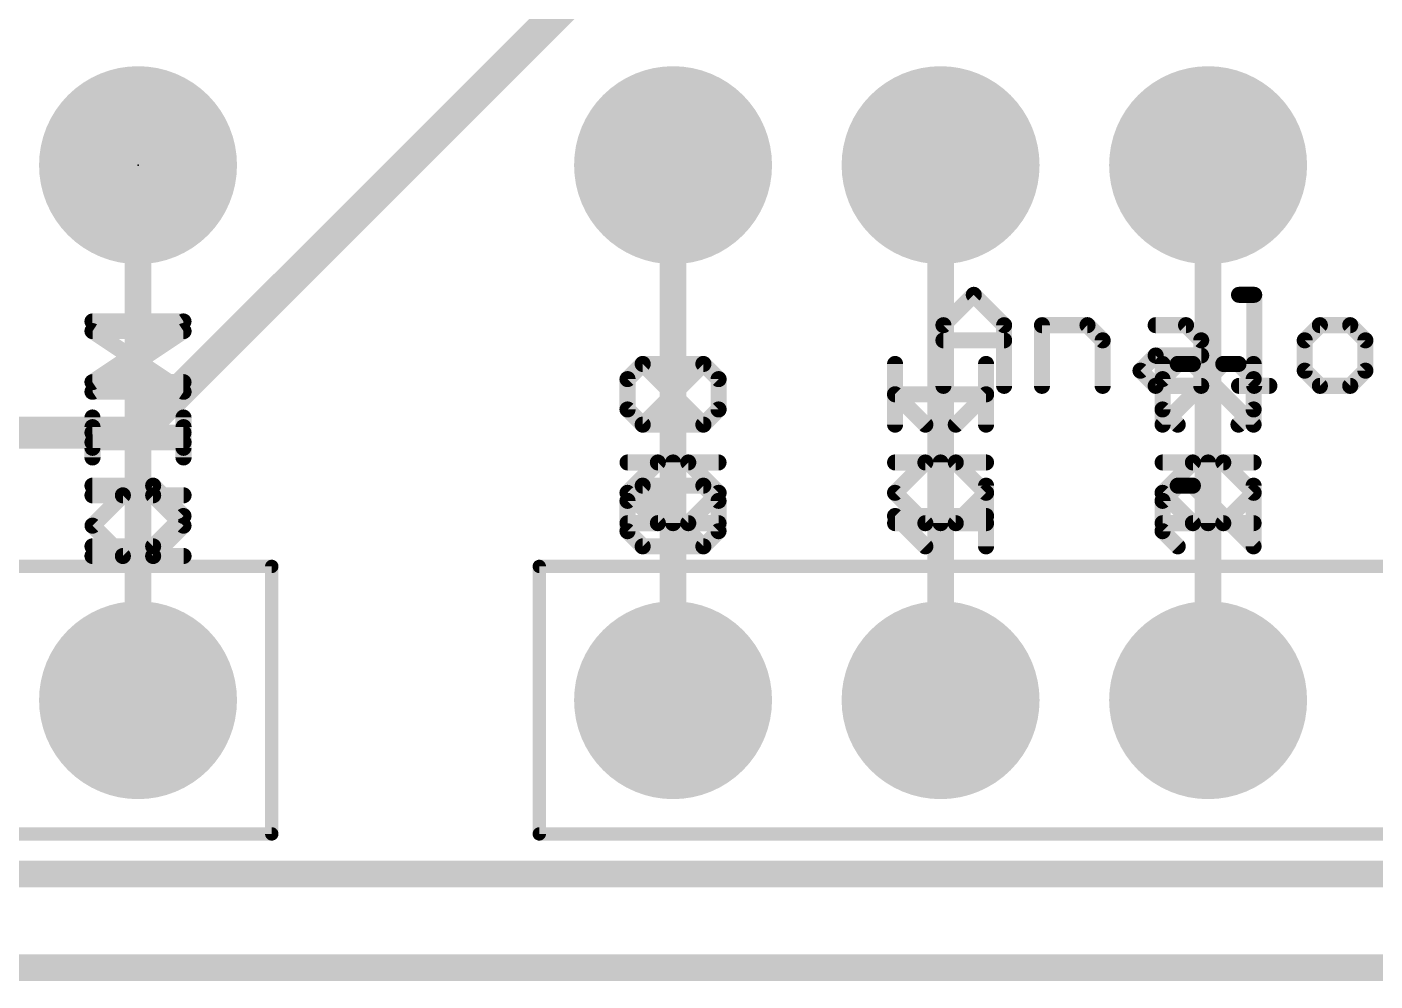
# Model space of a CAD drawing. Extents: x -24 to 83, y -23 to 53.
# Drawn here: x 35.78 to 48.58, y -0.13 to 8.93 of the extents above; entities that cross this region are included whole.
import ezdxf

# ---------------------------------------------------------------- set-up
doc = ezdxf.new("R2010")
doc.units = 0
for name, color, linetype in [('1', 12, 'CONTINUOUS'), ('16', 132, 'CONTINUOUS'), ('17', 110, 'CONTINUOUS'), ('20', 53, 'CONTINUOUS'), ('21', 41, 'CONTINUOUS'), ('22', 40, 'CONTINUOUS'), ('23', 53, 'CONTINUOUS'), ('51', 53, 'CONTINUOUS')]:
    doc.layers.add(name, color=color, linetype=linetype)

# ---------------------------------------------------------------- blocks, each defined once
blk = doc.blocks.new('ROUNDP')
at = {"const_width": 0.5}
blk.add_lwpolyline([(0, -0.25, 1), (0, 0.25, 1), (0, -0.25)], format="xyb", dxfattribs=at)
blk = doc.blocks.new('RECT')
blk.add_solid([(-0.5, -0.5), (0.5, -0.5), (-0.5, 0.5), (0.5, 0.5)])

msp = doc.modelspace()

# ---------------------------------------------------------------- linework, layer by layer
at = {"layer": '1', "const_width": 0.254}
for points in [[(36.83, 2.54), (36.83, 7.62)], [(41.91, 2.54), (41.91, 7.62)], [(44.45, 2.54), (44.45, 7.62)], [(46.99, 2.54), (46.99, 7.62)], [(59.69, 0), (0, 0)]]:
    msp.add_lwpolyline(points, dxfattribs=at)
at = {"layer": '1', "const_width": 0.127}
for points in [[(36.8935, 7.62, 1), (36.7665, 7.62)], [(41.9735, 7.62, 1), (41.8465, 7.62)], [(44.5135, 7.62, 1), (44.3865, 7.62)], [(47.0535, 7.62, 1), (46.9265, 7.62)], [(36.7665, 2.54, 1), (36.8935, 2.54)], [(41.8465, 2.54, 1), (41.9735, 2.54)], [(44.3865, 2.54, 1), (44.5135, 2.54)], [(46.9265, 2.54, 1), (47.0535, 2.54)]]:
    msp.add_lwpolyline(points, format="xyb", dxfattribs=at)
at = {"layer": '16'}
for points, const_width in [([(41.275, 9.525), (36.83, 5.08)], 0.3048), ([(36.83, 5.08), (21.59, 5.08)], 0.3048), ([(25.781, 0.889), (55.245, 0.889)], 0.254), ([(59.69, 0), (0, 0)], 0.254)]:
    msp.add_lwpolyline(points, dxfattribs=dict(at, const_width=const_width))
at = {"layer": '16', "const_width": 0.1524}
for points in [[(36.7761, 5.1339, 1), (36.8839, 5.0261)], [(36.83, 5.0038, 1), (36.83, 5.1562)]]:
    msp.add_lwpolyline(points, format="xyb", dxfattribs=at)
at = {"layer": '20', "const_width": 0.2032}
msp.add_lwpolyline([(57.15, 0), (14.868, 0)], dxfattribs=at)
at = {"layer": '21', "const_width": 0.1524}
for points in [[(36.3975, 5.468), (37.2618, 6.0443)], [(37.2618, 6.0443), (36.3975, 6.0443)], [(41.4775, 5.5884), (41.6215, 5.7324)], [(41.6215, 5.7324), (42.1977, 5.7324)], [(42.1977, 5.1562), (41.6215, 5.7324)], [(42.1977, 5.7324), (42.3418, 5.5884)], [(44.8818, 5.1562), (44.8818, 5.7324)], [(46.7015, 5.7324), (46.5575, 5.5884)], [(46.8456, 5.7324), (46.7015, 5.7324)], [(47.4218, 5.1562), (46.8456, 5.7324)], [(47.4218, 5.7324), (47.4218, 5.1562)], [(41.4775, 5.3003), (41.4775, 5.5884)], [(42.3418, 5.5884), (42.3418, 5.3003)], [(46.5575, 5.5884), (46.5575, 5.3003)], [(37.2618, 5.468), (36.3975, 5.468)], [(44.3056, 5.1562), (44.0175, 5.4443)], [(44.0175, 5.4443), (44.8818, 5.4443)], [(41.6215, 5.1562), (41.4775, 5.3003)], [(42.3418, 5.3003), (42.1977, 5.1562)], [(46.5575, 5.3003), (46.7015, 5.1562)], [(36.3975, 4.8444), (36.3975, 5.1325)], [(37.2618, 4.8444), (37.2618, 5.1325)], [(42.1977, 5.1562), (41.6215, 5.1562)], [(37.2618, 4.9884), (36.3975, 4.9884)], [(41.4775, 4.5088), (41.7656, 4.7969)], [(41.7656, 4.7969), (42.3418, 4.7969)], [(41.9096, 4.2207), (41.9096, 4.7969)], [(44.0175, 4.5088), (44.3056, 4.7969)], [(44.3056, 4.7969), (44.8818, 4.7969)], [(44.4496, 4.2207), (44.4496, 4.7969)], [(46.5575, 4.5088), (46.8456, 4.7969)], [(46.8456, 4.7969), (47.4218, 4.7969)], [(46.9896, 4.2207), (46.9896, 4.7969)], [(36.9737, 4.4851), (36.3975, 4.4851)], [(37.2618, 4.197), (36.9737, 4.4851)], [(41.7656, 4.2207), (41.4775, 4.5088)], [(44.3056, 4.2207), (44.0175, 4.5088)], [(46.8456, 4.2207), (46.5575, 4.5088)], [(36.9737, 3.9088), (37.2618, 4.197)], [(42.3418, 4.2207), (41.7656, 4.2207)], [(44.8818, 4.2207), (44.3056, 4.2207)], [(47.4218, 4.2207), (46.8456, 4.2207)], [(36.3975, 3.9088), (36.9737, 3.9088)]]:
    msp.add_lwpolyline(points, dxfattribs=at)
at = {"layer": '21', "const_width": 0.0762}
for points in [[(36.3975, 6.0824, 1), (36.3975, 6.0062)], [(37.2829, 6.0126, 1), (37.2407, 6.076)], [(37.2618, 6.0062, 1), (37.2618, 6.0824)], [(41.6485, 5.7594, 1), (41.5946, 5.7055)], [(41.6215, 5.7705, 1), (41.6215, 5.6943)], [(41.6485, 5.7055, 1), (41.5946, 5.7594)], [(42.2247, 5.7594, 1), (42.1708, 5.7055)], [(42.1977, 5.6943, 1), (42.1977, 5.7705)], [(44.9199, 5.7324, 1), (44.8437, 5.7324)], [(46.7015, 5.7705, 1), (46.7015, 5.6943)], [(46.7285, 5.7055, 1), (46.6746, 5.7594)], [(46.8725, 5.7594, 1), (46.8186, 5.7055)], [(46.8456, 5.6943, 1), (46.8456, 5.7705)], [(47.4599, 5.7324, 1), (47.3837, 5.7324)], [(41.4505, 5.6153, 1), (41.5044, 5.5614)], [(41.5156, 5.5884, 1), (41.4394, 5.5884)], [(42.3799, 5.5884, 1), (42.3037, 5.5884)], [(42.3149, 5.5614, 1), (42.3687, 5.6153)], [(46.5305, 5.6153, 1), (46.5844, 5.5614)], [(46.5956, 5.5884, 1), (46.5194, 5.5884)], [(36.3763, 5.4997, 1), (36.4186, 5.4363)], [(36.3975, 5.5061, 1), (36.3975, 5.4299)], [(37.2618, 5.4299, 1), (37.2618, 5.5061)], [(44.0444, 5.4713, 1), (43.9905, 5.4174)], [(44.0175, 5.4824, 1), (44.0175, 5.4062)], [(44.8818, 5.4062, 1), (44.8818, 5.4824)], [(41.5044, 5.3272, 1), (41.4505, 5.2733)], [(42.3687, 5.2733, 1), (42.3149, 5.3272)], [(46.5844, 5.3272, 1), (46.5305, 5.2733)], [(41.4394, 5.3003, 1), (41.5156, 5.3003)], [(42.3037, 5.3003, 1), (42.3799, 5.3003)], [(46.5194, 5.3003, 1), (46.5956, 5.3003)], [(36.4356, 5.1325, 1), (36.3594, 5.1325)], [(37.2999, 5.1325, 1), (37.2237, 5.1325)], [(41.6215, 5.1943, 1), (41.6215, 5.1181)], [(41.5946, 5.1293, 1), (41.6485, 5.1831)], [(42.1708, 5.1831, 1), (42.2247, 5.1293)], [(42.1708, 5.1293, 1), (42.2247, 5.1831)], [(42.1977, 5.1181, 1), (42.1977, 5.1943)], [(44.2786, 5.1293, 1), (44.3325, 5.1831)], [(44.8437, 5.1562, 1), (44.9199, 5.1562)], [(46.6746, 5.1293, 1), (46.7285, 5.1831)], [(47.3837, 5.1562, 1), (47.4599, 5.1562)], [(47.3949, 5.1293, 1), (47.4487, 5.1831)], [(36.3975, 5.0265, 1), (36.3975, 4.9503)], [(37.2618, 4.9503, 1), (37.2618, 5.0265)], [(36.3594, 4.8444, 1), (36.4356, 4.8444)], [(37.2237, 4.8444, 1), (37.2999, 4.8444)], [(41.7656, 4.835, 1), (41.7656, 4.7588)], [(41.7925, 4.77, 1), (41.7386, 4.8238)], [(41.9477, 4.7969, 1), (41.8715, 4.7969)], [(42.3418, 4.7588, 1), (42.3418, 4.835)], [(44.3056, 4.835, 1), (44.3056, 4.7588)], [(44.3325, 4.77, 1), (44.2786, 4.8238)], [(44.4877, 4.7969, 1), (44.4115, 4.7969)], [(44.8818, 4.7588, 1), (44.8818, 4.835)], [(46.8456, 4.835, 1), (46.8456, 4.7588)], [(46.8725, 4.77, 1), (46.8186, 4.8238)], [(47.0277, 4.7969, 1), (46.9515, 4.7969)], [(47.4218, 4.7588, 1), (47.4218, 4.835)], [(36.3975, 4.5232, 1), (36.3975, 4.447)], [(37.0006, 4.512, 1), (36.9467, 4.4581)], [(36.9737, 4.447, 1), (36.9737, 4.5232)], [(41.5044, 4.5357, 1), (41.4505, 4.4819)], [(41.4505, 4.5357, 1), (41.5044, 4.4819)], [(44.0444, 4.5357, 1), (43.9905, 4.4819)], [(43.9905, 4.5357, 1), (44.0444, 4.4819)], [(46.5844, 4.5357, 1), (46.5305, 4.4819)], [(46.5305, 4.5357, 1), (46.5844, 4.4819)], [(37.2887, 4.17, 1), (37.2349, 4.2239)], [(37.2349, 4.17, 1), (37.2887, 4.2239)], [(41.7656, 4.2588, 1), (41.7656, 4.1826)], [(41.7386, 4.1937, 1), (41.7925, 4.2476)], [(41.8715, 4.2207, 1), (41.9477, 4.2207)], [(42.3418, 4.1826, 1), (42.3418, 4.2588)], [(44.3056, 4.2588, 1), (44.3056, 4.1826)], [(44.2786, 4.1937, 1), (44.3325, 4.2476)], [(44.4115, 4.2207, 1), (44.4877, 4.2207)], [(44.8818, 4.1826, 1), (44.8818, 4.2588)], [(46.8456, 4.2588, 1), (46.8456, 4.1826)], [(46.8186, 4.1937, 1), (46.8725, 4.2476)], [(46.9515, 4.2207, 1), (47.0277, 4.2207)], [(47.4218, 4.1826, 1), (47.4218, 4.2588)], [(36.3975, 3.9469, 1), (36.3975, 3.8707)], [(36.9467, 3.9358, 1), (37.0006, 3.8819)], [(36.9737, 3.8707, 1), (36.9737, 3.9469)]]:
    msp.add_lwpolyline(points, format="xyb", dxfattribs=at)
at = {"layer": '22', "const_width": 0.1524}
for points in [[(37.2625, 5.468), (36.3982, 6.0443)], [(36.3982, 6.0443), (37.2625, 6.0443)], [(41.6223, 5.7324), (41.4782, 5.5884)], [(42.1985, 5.7324), (41.6223, 5.7324)], [(41.6223, 5.1562), (42.1985, 5.7324)], [(42.3425, 5.5884), (42.1985, 5.7324)], [(44.0182, 5.1562), (44.0182, 5.7324)], [(46.5582, 5.7324), (46.5582, 5.1562)], [(46.5582, 5.1562), (47.1344, 5.7324)], [(47.1344, 5.7324), (47.2785, 5.7324)], [(47.2785, 5.7324), (47.4225, 5.5884)], [(41.4782, 5.5884), (41.4782, 5.3003)], [(42.3425, 5.3003), (42.3425, 5.5884)], [(47.4225, 5.5884), (47.4225, 5.3003)], [(36.3982, 5.468), (37.2625, 5.468)], [(44.8825, 5.4443), (44.0182, 5.4443)], [(44.5944, 5.1562), (44.8825, 5.4443)], [(41.4782, 5.3003), (41.6223, 5.1562)], [(42.1985, 5.1562), (42.3425, 5.3003)], [(47.4225, 5.3003), (47.2785, 5.1562)], [(36.3982, 4.8444), (36.3982, 5.1325)], [(37.2625, 4.8444), (37.2625, 5.1325)], [(41.6223, 5.1562), (42.1985, 5.1562)], [(36.3982, 4.9884), (37.2625, 4.9884)], [(42.0544, 4.7969), (41.4782, 4.7969)], [(41.9104, 4.2207), (41.9104, 4.7969)], [(42.3425, 4.5088), (42.0544, 4.7969)], [(44.5944, 4.7969), (44.0182, 4.7969)], [(44.4504, 4.2207), (44.4504, 4.7969)], [(44.8825, 4.5088), (44.5944, 4.7969)], [(47.1344, 4.7969), (46.5582, 4.7969)], [(46.9904, 4.2207), (46.9904, 4.7969)], [(47.4225, 4.5088), (47.1344, 4.7969)], [(36.3982, 4.197), (36.6863, 4.4851)], [(36.6863, 4.4851), (37.2625, 4.4851)], [(42.0544, 4.2207), (42.3425, 4.5088)], [(44.5944, 4.2207), (44.8825, 4.5088)], [(47.1344, 4.2207), (47.4225, 4.5088)], [(36.6863, 3.9088), (36.3982, 4.197)], [(41.4782, 4.2207), (42.0544, 4.2207)], [(44.0182, 4.2207), (44.5944, 4.2207)], [(46.5582, 4.2207), (47.1344, 4.2207)], [(37.2625, 3.9088), (36.6863, 3.9088)]]:
    msp.add_lwpolyline(points, dxfattribs=at)
at = {"layer": '22', "const_width": 0.0762}
for points in [[(36.4193, 6.076, 1), (36.3771, 6.0126)], [(36.3982, 6.0824, 1), (36.3982, 6.0062)], [(37.2625, 6.0062, 1), (37.2625, 6.0824)], [(41.6223, 5.7705, 1), (41.6223, 5.6943)], [(41.6492, 5.7055, 1), (41.5953, 5.7594)], [(42.2254, 5.7594, 1), (42.1715, 5.7055)], [(42.2254, 5.7055, 1), (42.1715, 5.7594)], [(42.1985, 5.6943, 1), (42.1985, 5.7705)], [(44.0563, 5.7324, 1), (43.9801, 5.7324)], [(46.5963, 5.7324, 1), (46.5201, 5.7324)], [(47.1344, 5.7705, 1), (47.1344, 5.6943)], [(47.1614, 5.7055, 1), (47.1075, 5.7594)], [(47.3054, 5.7594, 1), (47.2515, 5.7055)], [(47.2785, 5.6943, 1), (47.2785, 5.7705)], [(41.5163, 5.5884, 1), (41.4401, 5.5884)], [(41.4513, 5.6153, 1), (41.5051, 5.5614)], [(42.3806, 5.5884, 1), (42.3044, 5.5884)], [(42.3156, 5.5614, 1), (42.3695, 5.6153)], [(47.4606, 5.5884, 1), (47.3844, 5.5884)], [(47.3956, 5.5614, 1), (47.4495, 5.6153)], [(36.3982, 5.5061, 1), (36.3982, 5.4299)], [(37.2414, 5.4363, 1), (37.2837, 5.4997)], [(37.2625, 5.4299, 1), (37.2625, 5.5061)], [(44.0182, 5.4824, 1), (44.0182, 5.4062)], [(44.9095, 5.4174, 1), (44.8556, 5.4713)], [(44.8825, 5.4062, 1), (44.8825, 5.4824)], [(41.5051, 5.3272, 1), (41.4513, 5.2733)], [(42.3695, 5.2733, 1), (42.3156, 5.3272)], [(47.4495, 5.2733, 1), (47.3956, 5.3272)], [(41.4401, 5.3003, 1), (41.5163, 5.3003)], [(42.3044, 5.3003, 1), (42.3806, 5.3003)], [(47.3844, 5.3003, 1), (47.4606, 5.3003)], [(36.4363, 5.1325, 1), (36.3601, 5.1325)], [(37.3006, 5.1325, 1), (37.2244, 5.1325)], [(41.6223, 5.1943, 1), (41.6223, 5.1181)], [(41.5953, 5.1831, 1), (41.6492, 5.1293)], [(41.5953, 5.1293, 1), (41.6492, 5.1831)], [(42.1715, 5.1831, 1), (42.2254, 5.1293)], [(42.1985, 5.1181, 1), (42.1985, 5.1943)], [(43.9801, 5.1562, 1), (44.0563, 5.1562)], [(44.5675, 5.1831, 1), (44.6214, 5.1293)], [(46.5201, 5.1562, 1), (46.5963, 5.1562)], [(46.5313, 5.1831, 1), (46.5851, 5.1293)], [(47.2515, 5.1831, 1), (47.3054, 5.1293)], [(36.3982, 5.0265, 1), (36.3982, 4.9503)], [(37.2625, 4.9503, 1), (37.2625, 5.0265)], [(36.3601, 4.8444, 1), (36.4363, 4.8444)], [(37.2244, 4.8444, 1), (37.3006, 4.8444)], [(41.4782, 4.835, 1), (41.4782, 4.7588)], [(41.9485, 4.7969, 1), (41.8723, 4.7969)], [(42.0814, 4.8238, 1), (42.0275, 4.77)], [(42.0544, 4.7588, 1), (42.0544, 4.835)], [(44.0182, 4.835, 1), (44.0182, 4.7588)], [(44.4885, 4.7969, 1), (44.4123, 4.7969)], [(44.6214, 4.8238, 1), (44.5675, 4.77)], [(44.5944, 4.7588, 1), (44.5944, 4.835)], [(46.5582, 4.835, 1), (46.5582, 4.7588)], [(47.0285, 4.7969, 1), (46.9523, 4.7969)], [(47.1614, 4.8238, 1), (47.1075, 4.77)], [(47.1344, 4.7588, 1), (47.1344, 4.835)], [(36.6863, 4.5232, 1), (36.6863, 4.447)], [(36.7133, 4.4581, 1), (36.6594, 4.512)], [(37.2625, 4.447, 1), (37.2625, 4.5232)], [(42.3695, 4.4819, 1), (42.3156, 4.5357)], [(42.3156, 4.4819, 1), (42.3695, 4.5357)], [(44.9095, 4.4819, 1), (44.8556, 4.5357)], [(44.8556, 4.4819, 1), (44.9095, 4.5357)], [(47.4495, 4.4819, 1), (47.3956, 4.5357)], [(47.3956, 4.4819, 1), (47.4495, 4.5357)], [(36.4251, 4.2239, 1), (36.3713, 4.17)], [(36.3713, 4.2239, 1), (36.4251, 4.17)], [(41.4782, 4.2588, 1), (41.4782, 4.1826)], [(41.8723, 4.2207, 1), (41.9485, 4.2207)], [(42.0275, 4.2476, 1), (42.0814, 4.1937)], [(42.0544, 4.1826, 1), (42.0544, 4.2588)], [(44.0182, 4.2588, 1), (44.0182, 4.1826)], [(44.4123, 4.2207, 1), (44.4885, 4.2207)], [(44.5675, 4.2476, 1), (44.6214, 4.1937)], [(44.5944, 4.1826, 1), (44.5944, 4.2588)], [(46.5582, 4.2588, 1), (46.5582, 4.1826)], [(46.9523, 4.2207, 1), (47.0285, 4.2207)], [(47.1075, 4.2476, 1), (47.1614, 4.1937)], [(47.1344, 4.1826, 1), (47.1344, 4.2588)], [(36.6863, 3.9469, 1), (36.6863, 3.8707)], [(36.6594, 3.8819, 1), (36.7133, 3.9358)], [(37.2625, 3.8707, 1), (37.2625, 3.9469)]]:
    msp.add_lwpolyline(points, format="xyb", dxfattribs=at)
at = {"layer": '23'}
msp.add_point((36.83, 7.62), dxfattribs=at)
at = {"layer": '51'}
for points, const_width in [([(44.4772, 6.1007), (44.7653, 6.3888)], 0.1524), ([(44.7653, 6.3888), (45.0534, 6.1007)], 0.1524), ([(47.2838, 6.3888), (47.4278, 6.3888)], 0.1524), ([(47.4278, 6.3888), (47.4278, 5.5245)], 0.1524), ([(36.3975, 5.5597), (37.2618, 6.1359)], 0.1524), ([(37.2618, 6.1359), (36.3975, 6.1359)], 0.1524), ([(44.4772, 5.5245), (44.4772, 6.1007)], 0.1524), ([(45.0534, 6.1007), (45.0534, 5.5245)], 0.1524), ([(45.4127, 5.5245), (45.4127, 6.1007)], 0.1524), ([(45.4127, 6.1007), (45.8449, 6.1007)], 0.1524), ([(45.8449, 6.1007), (45.989, 5.9567)], 0.1524), ([(46.4923, 6.1007), (46.7804, 6.1007)], 0.1524), ([(46.7804, 6.1007), (46.9245, 5.9567)], 0.1524), ([(48.0515, 6.1007), (47.9074, 5.9567)], 0.1524), ([(48.3396, 6.1007), (48.0515, 6.1007)], 0.1524), ([(48.4837, 5.9567), (48.3396, 6.1007)], 0.1524), ([(44.4772, 5.9567), (45.0534, 5.9567)], 0.1524), ([(45.989, 5.9567), (45.989, 5.5245)], 0.1524), ([(46.9245, 5.9567), (46.9245, 5.5245)], 0.1524), ([(47.9074, 5.9567), (47.9074, 5.6686)], 0.1524), ([(48.4837, 5.6686), (48.4837, 5.9567)], 0.1524), ([(46.3482, 5.6686), (46.4923, 5.8126)], 0.1524), ([(46.4923, 5.8126), (46.9245, 5.8126)], 0.1524), ([(37.2618, 5.5597), (36.3975, 5.5597)], 0.1524), ([(46.4923, 5.5245), (46.3482, 5.6686)], 0.1524), ([(47.9074, 5.6686), (48.0515, 5.5245)], 0.1524), ([(48.3396, 5.5245), (48.4837, 5.6686)], 0.1524), ([(46.9245, 5.5245), (46.4923, 5.5245)], 0.1524), ([(47.2838, 5.5245), (47.5719, 5.5245)], 0.1524), ([(48.0515, 5.5245), (48.3396, 5.5245)], 0.1524), ([(36.3975, 4.936), (36.3975, 5.2241)], 0.1524), ([(37.2618, 4.936), (37.2618, 5.2241)], 0.1524), ([(37.2618, 5.0801), (36.3975, 5.0801)], 0.1524), ([(36.9737, 4.5767), (36.3975, 4.5767)], 0.1524), ([(37.2618, 4.2886), (36.9737, 4.5767)], 0.1524), ([(41.4775, 4.4327), (41.6215, 4.5767)], 0.1524), ([(41.6215, 4.5767), (42.1977, 4.5767)], 0.1524), ([(42.1977, 4.0005), (41.6215, 4.5767)], 0.1524), ([(42.1977, 4.5767), (42.3418, 4.4327)], 0.1524), ([(44.8818, 4.0005), (44.8818, 4.5767)], 0.1524), ([(46.7015, 4.5767), (46.5575, 4.4327)], 0.1524), ([(46.8456, 4.5767), (46.7015, 4.5767)], 0.1524), ([(47.4218, 4.0005), (46.8456, 4.5767)], 0.1524), ([(47.4218, 4.5767), (47.4218, 4.0005)], 0.1524), ([(41.4775, 4.1446), (41.4775, 4.4327)], 0.1524), ([(42.3418, 4.4327), (42.3418, 4.1446)], 0.1524), ([(46.5575, 4.4327), (46.5575, 4.1446)], 0.1524), ([(36.9737, 4.0005), (37.2618, 4.2886)], 0.1524), ([(44.3056, 4.0005), (44.0175, 4.2886)], 0.1524), ([(44.0175, 4.2886), (44.8818, 4.2886)], 0.1524), ([(41.6215, 4.0005), (41.4775, 4.1446)], 0.1524), ([(42.3418, 4.1446), (42.1977, 4.0005)], 0.1524), ([(46.5575, 4.1446), (46.7015, 4.0005)], 0.1524), ([(36.3975, 4.0005), (36.9737, 4.0005)], 0.1524), ([(42.1977, 4.0005), (41.6215, 4.0005)], 0.1524), ([(38.1, 3.81), (17.78, 3.81)], 0.127), ([(38.1, 1.27), (38.1, 3.81)], 0.127), ([(40.64, 1.27), (40.64, 3.81)], 0.127), ([(40.64, 3.81), (55.88, 3.81)], 0.127), ([(17.78, 1.27), (38.1, 1.27)], 0.127), ([(55.88, 1.27), (40.64, 1.27)], 0.127), ([(2.54, 0), (57.15, 0)], 0.254)]:
    msp.add_lwpolyline(points, dxfattribs=dict(at, const_width=const_width))
for points, const_width in [([(44.7923, 6.4158, 1), (44.7384, 6.3619)], 0.0762), ([(44.7923, 6.3619, 1), (44.7384, 6.4158)], 0.0762), ([(47.2838, 6.4269, 1), (47.2838, 6.3507)], 0.0762), ([(47.4659, 6.3888, 1), (47.3897, 6.3888)], 0.0762), ([(47.4278, 6.3507, 1), (47.4278, 6.4269)], 0.0762), ([(36.3975, 6.174, 1), (36.3975, 6.0978)], 0.0762), ([(37.2829, 6.1042, 1), (37.2407, 6.1676)], 0.0762), ([(37.2618, 6.0978, 1), (37.2618, 6.174)], 0.0762), ([(44.5153, 6.1007, 1), (44.4391, 6.1007)], 0.0762), ([(44.4503, 6.1277, 1), (44.5041, 6.0738)], 0.0762), ([(45.0915, 6.1007, 1), (45.0153, 6.1007)], 0.0762), ([(45.0265, 6.0738, 1), (45.0804, 6.1277)], 0.0762), ([(45.4508, 6.1007, 1), (45.3746, 6.1007)], 0.0762), ([(45.4127, 6.1388, 1), (45.4127, 6.0626)], 0.0762), ([(45.8718, 6.1277, 1), (45.818, 6.0738)], 0.0762), ([(45.8449, 6.0626, 1), (45.8449, 6.1388)], 0.0762), ([(46.4923, 6.1388, 1), (46.4923, 6.0626)], 0.0762), ([(46.8074, 6.1277, 1), (46.7535, 6.0738)], 0.0762), ([(46.7804, 6.0626, 1), (46.7804, 6.1388)], 0.0762), ([(48.0515, 6.1388, 1), (48.0515, 6.0626)], 0.0762), ([(48.0784, 6.0738, 1), (48.0246, 6.1277)], 0.0762), ([(48.3666, 6.1277, 1), (48.3127, 6.0738)], 0.0762), ([(48.3396, 6.0626, 1), (48.3396, 6.1388)], 0.0762), ([(44.4772, 5.9948, 1), (44.4772, 5.9186)], 0.0762), ([(45.0534, 5.9186, 1), (45.0534, 5.9948)], 0.0762), ([(46.0271, 5.9567, 1), (45.9509, 5.9567)], 0.0762), ([(45.962, 5.9297, 1), (46.0159, 5.9836)], 0.0762), ([(46.9626, 5.9567, 1), (46.8864, 5.9567)], 0.0762), ([(46.8975, 5.9297, 1), (46.9514, 5.9836)], 0.0762), ([(47.9455, 5.9567, 1), (47.8693, 5.9567)], 0.0762), ([(47.8805, 5.9836, 1), (47.9344, 5.9297)], 0.0762), ([(48.5218, 5.9567, 1), (48.4456, 5.9567)], 0.0762), ([(48.4567, 5.9297, 1), (48.5106, 5.9836)], 0.0762), ([(46.4923, 5.8507, 1), (46.4923, 5.7745)], 0.0762), ([(46.5192, 5.7857, 1), (46.4654, 5.8396)], 0.0762), ([(46.9245, 5.7745, 1), (46.9245, 5.8507)], 0.0762), ([(36.3975, 5.5978, 1), (36.3975, 5.5216)], 0.0762), ([(37.2618, 5.5216, 1), (37.2618, 5.5978)], 0.0762), ([(46.3752, 5.6955, 1), (46.3213, 5.6416)], 0.0762), ([(46.3213, 5.6955, 1), (46.3752, 5.6416)], 0.0762), ([(47.9344, 5.6955, 1), (47.8805, 5.6416)], 0.0762), ([(47.8693, 5.6686, 1), (47.9455, 5.6686)], 0.0762), ([(48.4456, 5.6686, 1), (48.5218, 5.6686)], 0.0762), ([(48.5106, 5.6416, 1), (48.4567, 5.6955)], 0.0762), ([(36.3763, 5.5914, 1), (36.4186, 5.528)], 0.0762), ([(44.4391, 5.5245, 1), (44.5153, 5.5245)], 0.0762), ([(45.0153, 5.5245, 1), (45.0915, 5.5245)], 0.0762), ([(45.3746, 5.5245, 1), (45.4508, 5.5245)], 0.0762), ([(45.9509, 5.5245, 1), (46.0271, 5.5245)], 0.0762), ([(46.4923, 5.5626, 1), (46.4923, 5.4864)], 0.0762), ([(46.4654, 5.4976, 1), (46.5192, 5.5514)], 0.0762), ([(46.8864, 5.5245, 1), (46.9626, 5.5245)], 0.0762), ([(46.9245, 5.4864, 1), (46.9245, 5.5626)], 0.0762), ([(47.2838, 5.5626, 1), (47.2838, 5.4864)], 0.0762), ([(47.3897, 5.5245, 1), (47.4659, 5.5245)], 0.0762), ([(47.5719, 5.4864, 1), (47.5719, 5.5626)], 0.0762), ([(48.0515, 5.5626, 1), (48.0515, 5.4864)], 0.0762), ([(48.0246, 5.4976, 1), (48.0784, 5.5514)], 0.0762), ([(48.3127, 5.5514, 1), (48.3666, 5.4976)], 0.0762), ([(48.3396, 5.4864, 1), (48.3396, 5.5626)], 0.0762), ([(36.4356, 5.2241, 1), (36.3594, 5.2241)], 0.0762), ([(37.2999, 5.2241, 1), (37.2237, 5.2241)], 0.0762), ([(36.3975, 5.1182, 1), (36.3975, 5.042)], 0.0762), ([(37.2618, 5.042, 1), (37.2618, 5.1182)], 0.0762), ([(36.3594, 4.936, 1), (36.4356, 4.936)], 0.0762), ([(37.2237, 4.936, 1), (37.2999, 4.936)], 0.0762), ([(36.3975, 4.6148, 1), (36.3975, 4.5386)], 0.0762), ([(37.0006, 4.6037, 1), (36.9467, 4.5498)], 0.0762), ([(36.9737, 4.5386, 1), (36.9737, 4.6148)], 0.0762), ([(41.6485, 4.6037, 1), (41.5946, 4.5498)], 0.0762), ([(41.6215, 4.6148, 1), (41.6215, 4.5386)], 0.0762), ([(41.6485, 4.5498, 1), (41.5946, 4.6037)], 0.0762), ([(42.2247, 4.6037, 1), (42.1708, 4.5498)], 0.0762), ([(42.1977, 4.5386, 1), (42.1977, 4.6148)], 0.0762), ([(44.9199, 4.5767, 1), (44.8437, 4.5767)], 0.0762), ([(46.7015, 4.6148, 1), (46.7015, 4.5386)], 0.0762), ([(46.7285, 4.5498, 1), (46.6746, 4.6037)], 0.0762), ([(46.8725, 4.6037, 1), (46.8186, 4.5498)], 0.0762), ([(46.8456, 4.5386, 1), (46.8456, 4.6148)], 0.0762), ([(47.4599, 4.5767, 1), (47.3837, 4.5767)], 0.0762), ([(41.4505, 4.4596, 1), (41.5044, 4.4057)], 0.0762), ([(41.5156, 4.4327, 1), (41.4394, 4.4327)], 0.0762), ([(42.3799, 4.4327, 1), (42.3037, 4.4327)], 0.0762), ([(42.3149, 4.4057, 1), (42.3687, 4.4596)], 0.0762), ([(46.5305, 4.4596, 1), (46.5844, 4.4057)], 0.0762), ([(46.5956, 4.4327, 1), (46.5194, 4.4327)], 0.0762), ([(37.2887, 4.2617, 1), (37.2349, 4.3156)], 0.0762), ([(37.2349, 4.2617, 1), (37.2887, 4.3156)], 0.0762), ([(44.0444, 4.3156, 1), (43.9905, 4.2617)], 0.0762), ([(44.0175, 4.3267, 1), (44.0175, 4.2505)], 0.0762), ([(44.8818, 4.2505, 1), (44.8818, 4.3267)], 0.0762), ([(41.5044, 4.1715, 1), (41.4505, 4.1176)], 0.0762), ([(41.4394, 4.1446, 1), (41.5156, 4.1446)], 0.0762), ([(42.3037, 4.1446, 1), (42.3799, 4.1446)], 0.0762), ([(42.3687, 4.1176, 1), (42.3149, 4.1715)], 0.0762), ([(46.5844, 4.1715, 1), (46.5305, 4.1176)], 0.0762), ([(46.5194, 4.1446, 1), (46.5956, 4.1446)], 0.0762), ([(36.3975, 4.0386, 1), (36.3975, 3.9624)], 0.0762), ([(36.9467, 4.0274, 1), (37.0006, 3.9736)], 0.0762), ([(36.9737, 3.9624, 1), (36.9737, 4.0386)], 0.0762), ([(41.6215, 4.0386, 1), (41.6215, 3.9624)], 0.0762), ([(41.5946, 3.9736, 1), (41.6485, 4.0274)], 0.0762), ([(42.1708, 4.0274, 1), (42.2247, 3.9736)], 0.0762), ([(42.1708, 3.9736, 1), (42.2247, 4.0274)], 0.0762), ([(42.1977, 3.9624, 1), (42.1977, 4.0386)], 0.0762), ([(44.2786, 3.9736, 1), (44.3325, 4.0274)], 0.0762), ([(44.8437, 4.0005, 1), (44.9199, 4.0005)], 0.0762), ([(46.6746, 3.9736, 1), (46.7285, 4.0274)], 0.0762), ([(47.3837, 4.0005, 1), (47.4599, 4.0005)], 0.0762), ([(47.3949, 3.9736, 1), (47.4487, 4.0274)], 0.0762), ([(38.1318, 3.81, 1), (38.0682, 3.81)], 0.0635), ([(38.1, 3.7782, 1), (38.1, 3.8418)], 0.0635), ([(40.6718, 3.81, 1), (40.6082, 3.81)], 0.0635), ([(40.64, 3.8418, 1), (40.64, 3.7782)], 0.0635), ([(38.0682, 1.27, 1), (38.1318, 1.27)], 0.0635), ([(38.1, 1.2383, 1), (38.1, 1.3017)], 0.0635), ([(40.6082, 1.27, 1), (40.6718, 1.27)], 0.0635), ([(40.64, 1.3017, 1), (40.64, 1.2383)], 0.0635)]:
    msp.add_lwpolyline(points, format="xyb", dxfattribs=dict(at, const_width=const_width))

# ---------------------------------------------------------------- block references
at = {"layer": '17', "xscale": 1.8796, "yscale": 1.8796, "rotation": 270}
for p in [(36.83, 7.62), (36.83, 7.62), (41.91, 7.62), (41.91, 7.62), (44.45, 7.62), (44.45, 7.62), (46.99, 7.62), (46.99, 7.62)]:
    msp.add_blockref('ROUNDP', p, dxfattribs=at)
at = {"layer": '17', "xscale": 1.8796, "yscale": 1.8796}
for p in [(36.83, 2.54), (36.83, 2.54), (41.91, 2.54), (41.91, 2.54), (44.45, 2.54), (44.45, 2.54), (46.99, 2.54), (46.99, 2.54)]:
    msp.add_blockref('ROUNDP', p, dxfattribs=at)
at = {"layer": '51', "xscale": 0.508, "yscale": 0.508, "rotation": 180}
for p in [(36.83, 7.62), (41.91, 7.62), (44.45, 7.62), (46.99, 7.62)]:
    msp.add_blockref('RECT', p, dxfattribs=at)

doc.saveas('drawing.dxf')
